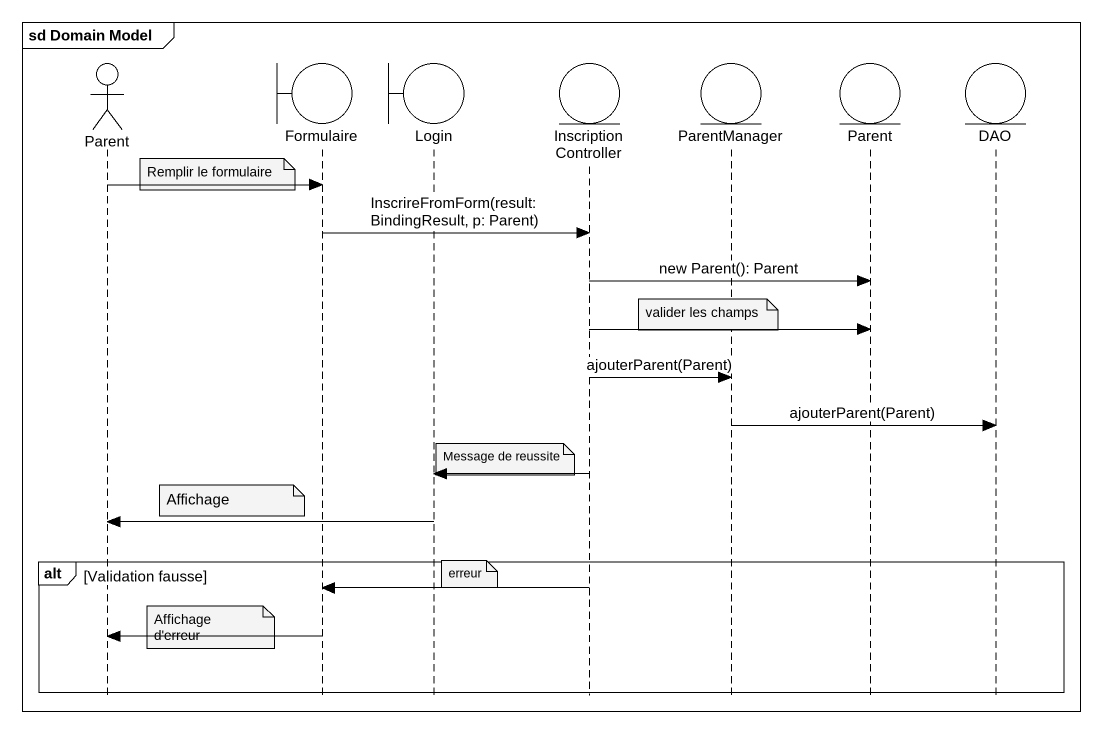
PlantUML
@startuml
mainframe sd Domain Model
hide footbox
actor Parent
boundary Formulaire
boundary Login
entity InscriptionController
entity ParentManager
entity "Parent" as Parent_2
entity DAO

note left of Formulaire : Remplir le formulaire
Parent -> Formulaire
Formulaire -> InscriptionController : InscrireFromForm(result: BindingResult, p: Parent)
InscriptionController -> Parent_2 : new Parent(): Parent
note over ParentManager : valider les champs
InscriptionController -> Parent_2
InscriptionController -> ParentManager : ajouterParent(Parent)
ParentManager -> DAO : ajouterParent(Parent)
note right of Login : Message de reussite
InscriptionController -> Login
note left of Formulaire : Affichage
Login -> Parent
alt Validation fausse
  note right of Login : erreur
  InscriptionController -> Formulaire
  note right of Parent : Affichage d'erreur
  Formulaire -> Parent
end
@enduml
